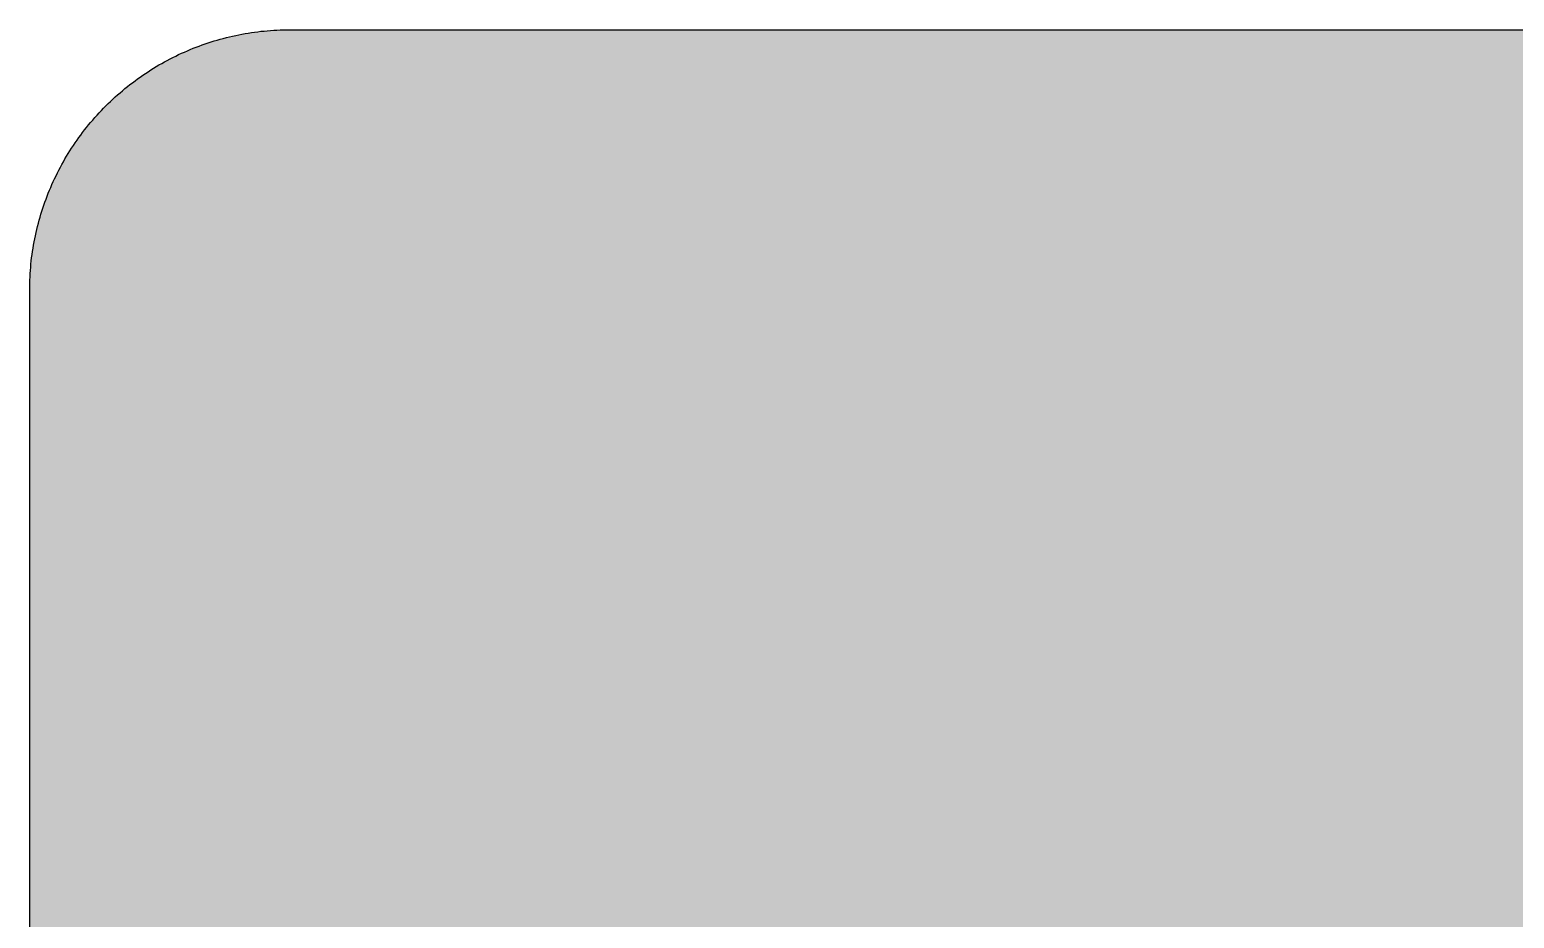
# Model space of a CAD drawing. Header units: millimetres. Extents: x 0 to 212, y 0 to 159.
# Drawn here: x 0.1 to 80.6, y 110.6 to 158.8 of the extents above; entities that cross this region are included whole.
import ezdxf

# ---------------------------------------------------------------- set-up
doc = ezdxf.new("R2010")
doc.units = ezdxf.units.MM

msp = doc.modelspace()

# ---------------------------------------------------------------- hatches: boundary and pattern name
msp.add_hatch(color=254).paths.add_polyline_path([(14.1633, 0.0536), (13.9878, 0.0533), (13.8125, 0.0559), (13.6373, 0.061), (13.462, 0.0686), (13.2893, 0.0787), (13.114, 0.0914), (12.9413, 0.1041), (12.7686, 0.1219), (12.5959, 0.1397), (12.4231, 0.16), (12.2504, 0.1829), (12.0777, 0.2057), (11.9075, 0.2337), (11.7373, 0.2616), (11.5672, 0.2921), (11.397, 0.3251), (11.2268, 0.3607), (11.0592, 0.3988), (10.8915, 0.4369), (10.7239, 0.4775), (10.5562, 0.5207), (10.3886, 0.5664), (10.2235, 0.6121), (10.0584, 0.6629), (9.8933, 0.7137), (9.7307, 0.7671), (9.5682, 0.8204), (9.4056, 0.8788), (9.2431, 0.9373), (9.083, 0.9982), (8.923, 1.0617), (8.763, 1.1252), (8.6055, 1.1938), (8.4455, 1.2624), (8.2906, 1.331), (8.1331, 1.4046), (7.9781, 1.4783), (7.8232, 1.5545), (7.6708, 1.6332), (7.5184, 1.7145), (7.366, 1.7958), (7.2161, 1.8796), (7.0663, 1.966), (6.919, 2.0523), (6.7716, 2.1438), (6.6243, 2.2352), (6.4795, 2.3266), (6.3348, 2.4232), (6.19, 2.5197), (6.0477, 2.6187), (5.908, 2.7178), (5.7683, 2.8194), (5.6286, 2.9235), (5.4915, 3.0302), (5.3543, 3.1369), (5.2197, 3.2461), (5.0851, 3.3579), (4.953, 3.4722), (4.8209, 3.5865), (4.6914, 3.7033), (4.5644, 3.8202), (4.4348, 3.9395), (4.3104, 4.0615), (4.1859, 4.1859), (4.0615, 4.3104), (3.9395, 4.4348), (3.8202, 4.5618), (3.7033, 4.6914), (3.5865, 4.8209), (3.4722, 4.953), (3.3579, 5.0851), (3.2487, 5.2197), (3.1369, 5.3543), (3.0302, 5.4915), (2.9235, 5.6286), (2.8194, 5.7683), (2.7178, 5.908), (2.6187, 6.0477), (2.5197, 6.19), (2.4232, 6.3348), (2.3266, 6.477), (2.2352, 6.6243), (2.1438, 6.7691), (2.0523, 6.919), (1.966, 7.0663), (1.8796, 7.2161), (1.7958, 7.366), (1.7145, 7.5184), (1.6332, 7.6708), (1.5545, 7.8232), (1.4783, 7.9781), (1.4046, 8.1331), (1.331, 8.2906), (1.2598, 8.4455), (1.1913, 8.603), (1.1252, 8.763), (1.0592, 8.923), (0.9982, 9.083), (0.9373, 9.2431), (0.8763, 9.4056), (0.8204, 9.5682), (0.7645, 9.7307), (0.7112, 9.8933), (0.6604, 10.0584), (0.6121, 10.2235), (0.5639, 10.3911), (0.5207, 10.5562), (0.4775, 10.7239), (0.4343, 10.8915), (0.3962, 11.0592), (0.3607, 11.2268), (0.3251, 11.397), (0.2921, 11.5672), (0.2616, 11.7373), (0.2311, 11.9075), (0.2057, 12.0802), (0.1803, 12.2504), (0.1575, 12.4231), (0.1372, 12.5959), (0.1194, 12.7686), (0.1041, 12.9413), (0.0889, 13.1166), (0.0787, 13.2893), (0.0686, 13.4645), (0.061, 13.6373), (0.0559, 13.8125), (0.0508, 13.9878), (0.0508, 14.163), (0.0522, 144.6925), (0.0508, 144.8664), (0.0559, 145.0416), (0.061, 145.2169), (0.0686, 145.3896), (0.0787, 145.5649), (0.0889, 145.7376), (0.1041, 145.9128), (0.1194, 146.0856), (0.1372, 146.2583), (0.1575, 146.431), (0.1803, 146.6037), (0.2057, 146.7739), (0.2311, 146.9466), (0.2616, 147.1168), (0.2921, 147.287), (0.3251, 147.4572), (0.3607, 147.6248), (0.3962, 147.795), (0.4343, 147.9626), (0.4775, 148.1303), (0.5207, 148.2979), (0.5639, 148.463), (0.6121, 148.6281), (0.6604, 148.7932), (0.7112, 148.9583), (0.7645, 149.1234), (0.8204, 149.286), (0.8763, 149.4485), (0.9373, 149.6111), (0.9982, 149.7711), (1.0592, 149.9311), (1.1252, 150.0911), (1.1913, 150.2486), (1.2598, 150.4061), (1.331, 150.5636), (1.4046, 150.7185), (1.4783, 150.876), (1.5545, 151.0284), (1.6332, 151.1833), (1.7145, 151.3357), (1.7958, 151.4856), (1.8796, 151.638), (1.966, 151.7879), (2.0523, 151.9352), (2.1438, 152.0825), (2.2352, 152.2298), (2.3266, 152.3746), (2.4232, 152.5194), (2.5197, 152.6616), (2.6187, 152.8039), (2.7178, 152.9461), (2.8194, 153.0858), (2.9235, 153.2255), (3.0302, 153.3627), (3.1369, 153.4973), (3.2487, 153.6344), (3.3579, 153.7665), (3.4722, 153.8986), (3.5865, 154.0307), (3.7033, 154.1602), (3.8202, 154.2898), (3.9395, 154.4168), (4.0615, 154.5438), (4.1859, 154.6682), (4.3104, 154.7901), (4.4348, 154.9121), (4.5644, 155.034), (4.6914, 155.1508), (4.8209, 155.2677), (4.953, 155.382), (5.0851, 155.4937), (5.2197, 155.6055), (5.3543, 155.7147), (5.4915, 155.8239), (5.6286, 155.9281), (5.7683, 156.0322), (5.908, 156.1338), (6.0477, 156.2354), (6.19, 156.3345), (6.3348, 156.431), (6.4795, 156.525), (6.6243, 156.6189), (6.7716, 156.7104), (6.919, 156.7993), (7.0663, 156.8882), (7.2161, 156.9745), (7.366, 157.0584), (7.5184, 157.1396), (7.6708, 157.2209), (7.8232, 157.2971), (7.9781, 157.3733), (8.1331, 157.4495), (8.2906, 157.5206), (8.4455, 157.5918), (8.6055, 157.6603), (8.763, 157.7289), (8.923, 157.7924), (9.083, 157.8559), (9.2431, 157.9169), (9.4056, 157.9753), (9.5682, 158.0337), (9.7307, 158.0871), (9.8933, 158.1404), (10.0584, 158.1912), (10.2235, 158.242), (10.3886, 158.2877), (10.5562, 158.3334), (10.7239, 158.3766), (10.8915, 158.4173), (11.0592, 158.4579), (11.2268, 158.4935), (11.397, 158.529), (11.5672, 158.562), (11.7373, 158.5925), (11.9075, 158.6205), (12.0777, 158.6484), (12.2504, 158.6713), (12.4231, 158.6941), (12.5959, 158.7144), (12.7686, 158.7322), (12.9413, 158.75), (13.114, 158.7627), (13.2893, 158.7754), (13.462, 158.7856), (13.6373, 158.7932), (13.8125, 158.7983), (13.9878, 158.8008), (14.163, 158.8033), (197.6078, 158.8036), (197.7822, 158.8008), (197.9574, 158.7983), (198.1327, 158.7932), (198.3054, 158.7856), (198.4807, 158.7754), (198.6534, 158.7627), (198.8287, 158.75), (199.0014, 158.7322), (199.1741, 158.7144), (199.3468, 158.6941), (199.5195, 158.6713), (199.6897, 158.6484), (199.8624, 158.6205), (200.0326, 158.5925), (200.2028, 158.562), (200.373, 158.529), (200.5432, 158.4935), (200.7108, 158.4579), (200.8784, 158.4173), (201.0461, 158.3766), (201.2137, 158.3334), (201.3788, 158.2877), (201.5465, 158.242), (201.7116, 158.1912), (201.8767, 158.1404), (202.0392, 158.0871), (202.2018, 158.0337), (202.3643, 157.9753), (202.5269, 157.9169), (202.6869, 157.8559), (202.8469, 157.7924), (203.007, 157.7289), (203.167, 157.6603), (203.3245, 157.5918), (203.4794, 157.5206), (203.6369, 157.4495), (203.7918, 157.3733), (203.9468, 157.2971), (204.0992, 157.2209), (204.2516, 157.1396), (204.404, 157.0584), (204.5538, 156.9745), (204.7037, 156.8882), (204.8535, 156.7993), (205.0009, 156.7104), (205.1456, 156.6189), (205.293, 156.525), (205.4352, 156.431), (205.58, 156.3345), (205.7222, 156.2354), (205.8619, 156.1338), (206.0016, 156.0322), (206.1413, 155.9281), (206.2785, 155.8239), (206.4156, 155.7147), (206.5503, 155.6055), (206.6849, 155.4937), (206.817, 155.382), (206.949, 155.2677), (207.0786, 155.1508), (207.2081, 155.034), (207.3351, 154.9121), (207.4596, 154.7901), (207.584, 154.6682), (207.7085, 154.5438), (207.8304, 154.4168), (207.9498, 154.2898), (208.0666, 154.1602), (208.1835, 154.0307), (208.2978, 153.8986), (208.4121, 153.7665), (208.5238, 153.6344), (208.6331, 153.4973), (208.7397, 153.3627), (208.8464, 153.2255), (208.9506, 153.0858), (209.0522, 152.9461), (209.1512, 152.8039), (209.2503, 152.6616), (209.3468, 152.5194), (209.4433, 152.3746), (209.5348, 152.2298), (209.6262, 152.0825), (209.7176, 151.9352), (209.804, 151.7879), (209.8904, 151.638), (209.9742, 151.4856), (210.0555, 151.3357), (210.1367, 151.1833), (210.2155, 151.0284), (210.2917, 150.876), (210.3653, 150.7185), (210.439, 150.5636), (210.5076, 150.4061), (210.5762, 150.2486), (210.6447, 150.0911), (210.7082, 149.9311), (210.7717, 149.7711), (210.8327, 149.6111), (210.8911, 149.4485), (210.9495, 149.286), (211.0029, 149.1234), (211.0562, 148.9583), (211.107, 148.7932), (211.1578, 148.6281), (211.2035, 148.463), (211.2493, 148.2979), (211.2924, 148.1303), (211.3331, 147.9626), (211.3712, 147.795), (211.4093, 147.6248), (211.4448, 147.4572), (211.4779, 147.287), (211.5083, 147.1168), (211.5363, 146.9466), (211.5642, 146.7739), (211.5871, 146.6037), (211.6099, 146.431), (211.6303, 146.2583), (211.648, 146.0856), (211.6658, 145.9128), (211.6785, 145.7376), (211.6912, 145.5649), (211.7014, 145.3896), (211.709, 145.2169), (211.7141, 145.0416), (211.7166, 144.8664), (211.7166, 144.6911), (211.7189, 14.1647), (211.7166, 13.9878), (211.7141, 13.8125), (211.709, 13.6373), (211.7014, 13.4645), (211.6912, 13.2893), (211.6785, 13.1166), (211.6658, 12.9413), (211.648, 12.7686), (211.6303, 12.5959), (211.6099, 12.4231), (211.5871, 12.2504), (211.5642, 12.0802), (211.5363, 11.9075), (211.5083, 11.7373), (211.4779, 11.5672), (211.4448, 11.397), (211.4093, 11.2268), (211.3712, 11.0592), (211.3331, 10.8915), (211.2924, 10.7239), (211.2493, 10.5562), (211.2035, 10.3911), (211.1578, 10.2235), (211.107, 10.0584), (211.0562, 9.8933), (211.0029, 9.7307), (210.9495, 9.5682), (210.8911, 9.4056), (210.8327, 9.2431), (210.7717, 9.083), (210.7082, 8.923), (210.6447, 8.763), (210.5762, 8.603), (210.5076, 8.4455), (210.439, 8.2906), (210.3653, 8.1331), (210.2917, 7.9781), (210.2155, 7.8232), (210.1367, 7.6708), (210.0555, 7.5184), (209.9742, 7.366), (209.8904, 7.2161), (209.804, 7.0663), (209.7176, 6.919), (209.6262, 6.7691), (209.5348, 6.6243), (209.4433, 6.477), (209.3468, 6.3348), (209.2503, 6.19), (209.1512, 6.0477), (209.0522, 5.908), (208.9506, 5.7683), (208.8464, 5.6286), (208.7397, 5.4915), (208.6331, 5.3543), (208.5238, 5.2197), (208.4121, 5.0851), (208.2978, 4.953), (208.1835, 4.8209), (208.0666, 4.6914), (207.9498, 4.5618), (207.8304, 4.4348), (207.7085, 4.3104), (207.584, 4.1859), (207.4596, 4.0615), (207.3351, 3.9395), (207.2081, 3.8202), (207.0786, 3.7033), (206.949, 3.5865), (206.817, 3.4722), (206.6849, 3.3579), (206.5503, 3.2461), (206.4156, 3.1369), (206.2785, 3.0302), (206.1413, 2.9235), (206.0016, 2.8194), (205.8619, 2.7178), (205.7222, 2.6187), (205.58, 2.5197), (205.4352, 2.4232), (205.293, 2.3266), (205.1456, 2.2352), (205.0009, 2.1438), (204.8535, 2.0523), (204.7037, 1.966), (204.5538, 1.8796), (204.404, 1.7958), (204.2516, 1.7145), (204.0992, 1.6332), (203.9468, 1.5545), (203.7918, 1.4783), (203.6369, 1.4046), (203.4794, 1.331), (203.3245, 1.2624), (203.167, 1.1938), (203.007, 1.1252), (202.8469, 1.0617), (202.6869, 0.9982), (202.5269, 0.9373), (202.3643, 0.8788), (202.2018, 0.8204), (202.0392, 0.7671), (201.8767, 0.7137), (201.7116, 0.6629), (201.5465, 0.6121), (201.3788, 0.5664), (201.2137, 0.5207), (201.0461, 0.4775), (200.8784, 0.4369), (200.7108, 0.3988), (200.5432, 0.3607), (200.373, 0.3251), (200.2028, 0.2921), (200.0326, 0.2616), (199.8624, 0.2337), (199.6897, 0.2057), (199.5195, 0.1829), (199.3468, 0.16), (199.1741, 0.1397), (199.0014, 0.1219), (198.8287, 0.1041), (198.6534, 0.0914), (198.4807, 0.0787), (198.3054, 0.0686), (198.1327, 0.061), (197.9574, 0.0559), (197.7822, 0.0533), (197.6069, 0.0533)])
h = msp.add_hatch(color=59)
h.paths.add_polyline_path([(14.1633, 3.5814), (13.8887, 3.5839), (13.6169, 3.5941), (13.3477, 3.6119), (13.081, 3.6347), (12.8143, 3.6652), (12.5501, 3.7008), (12.2885, 3.7465), (12.0294, 3.7948), (11.7729, 3.8506), (11.5164, 3.9141), (11.2649, 3.9827), (11.016, 4.0564), (10.7671, 4.1351), (10.5232, 4.2215), (10.2819, 4.3129), (10.0432, 4.412), (9.8069, 4.5161), (9.5733, 4.6228), (9.3447, 4.7371), (9.1186, 4.8565), (8.8951, 4.9809), (8.6741, 5.113), (8.4582, 5.2476), (8.2448, 5.3873), (8.0366, 5.5321), (7.8308, 5.682), (7.6276, 5.8369), (7.4295, 5.9969), (7.2365, 6.1595), (7.046, 6.3297), (6.8605, 6.5024), (6.6777, 6.6802), (6.5024, 6.8605), (6.3271, 7.046), (6.1595, 7.2365), (5.9969, 7.432), (5.8369, 7.6302), (5.682, 7.8308), (5.5321, 8.0366), (5.3873, 8.2448), (5.2451, 8.4582), (5.1105, 8.6741), (4.9809, 8.8951), (4.8565, 9.1186), (4.7371, 9.3447), (4.6228, 9.5758), (4.5136, 9.8069), (4.4094, 10.0432), (4.3129, 10.2819), (4.2215, 10.5232), (4.1351, 10.7696), (4.0538, 11.016), (3.9802, 11.2649), (3.9116, 11.5189), (3.8506, 11.7729), (3.7948, 12.0294), (3.744, 12.2911), (3.7008, 12.5527), (3.6627, 12.8143), (3.6322, 13.081), (3.6093, 13.3502), (3.5916, 13.6195), (3.5814, 13.8913), (3.5789, 14.163), (3.58, 144.6925), (3.5814, 144.9654), (3.5916, 145.2347), (3.6093, 145.5064), (3.6322, 145.7731), (3.6627, 146.0398), (3.7008, 146.304), (3.744, 146.5656), (3.7948, 146.8247), (3.8506, 147.0812), (3.9116, 147.3352), (3.9802, 147.5892), (4.0538, 147.8382), (4.1351, 148.0845), (4.2215, 148.3309), (4.3129, 148.5722), (4.4094, 148.811), (4.5136, 149.0472), (4.6228, 149.2783), (4.7371, 149.5095), (4.8565, 149.7355), (4.9809, 149.9591), (5.1105, 150.1775), (5.2451, 150.3959), (5.3873, 150.6093), (5.5321, 150.8176), (5.682, 151.0233), (5.8369, 151.224), (5.9969, 151.4221), (6.1595, 151.6177), (6.3271, 151.8056), (6.5024, 151.9936), (6.6777, 152.1739), (6.8605, 152.3517), (7.046, 152.5245), (7.2365, 152.6946), (7.4295, 152.8572), (7.6276, 153.0172), (7.8308, 153.1722), (8.0366, 153.322), (8.2448, 153.4668), (8.4582, 153.6065), (8.6741, 153.7411), (8.8951, 153.8732), (9.1186, 153.9977), (9.3447, 154.117), (9.5733, 154.2313), (9.8069, 154.3406), (10.0432, 154.4422), (10.2819, 154.5412), (10.5232, 154.6327), (10.7671, 154.719), (11.016, 154.7978), (11.2649, 154.874), (11.5164, 154.9425), (11.7729, 155.0035), (12.0294, 155.0594), (12.2885, 155.1102), (12.5501, 155.1534), (12.8143, 155.1889), (13.081, 155.2194), (13.3477, 155.2448), (13.6169, 155.26), (13.8887, 155.2702), (14.163, 155.2753), (197.6078, 155.2758), (197.8787, 155.2702), (198.1505, 155.26), (198.4197, 155.2448), (198.689, 155.2194), (198.9557, 155.1889), (199.2173, 155.1534), (199.4789, 155.1102), (199.7405, 155.0594), (199.9971, 155.0035), (200.2511, 154.9425), (200.5051, 154.874), (200.754, 154.7978), (201.0004, 154.719), (201.2467, 154.6327), (201.488, 154.5412), (201.7268, 154.4422), (201.963, 154.3406), (202.1942, 154.2313), (202.4253, 154.117), (202.6514, 153.9977), (202.8749, 153.8732), (203.0959, 153.7411), (203.3118, 153.6065), (203.5251, 153.4668), (203.7334, 153.322), (203.9391, 153.1722), (204.1398, 153.0172), (204.3379, 152.8572), (204.5335, 152.6946), (204.724, 152.5245), (204.9094, 152.3517), (205.0898, 152.1739), (205.2676, 151.9936), (205.4403, 151.8056), (205.6105, 151.6177), (205.773, 151.4221), (205.933, 151.224), (206.088, 151.0233), (206.2378, 150.8176), (206.3826, 150.6093), (206.5223, 150.3959), (206.6569, 150.1775), (206.789, 149.9591), (206.9135, 149.7355), (207.0329, 149.5095), (207.1472, 149.2783), (207.2538, 149.0472), (207.358, 148.811), (207.457, 148.5722), (207.5485, 148.3309), (207.6348, 148.0845), (207.7136, 147.8382), (207.7872, 147.5892), (207.8558, 147.3352), (207.9193, 147.0812), (207.9752, 146.8247), (208.0235, 146.5656), (208.0692, 146.304), (208.1047, 146.0398), (208.1352, 145.7731), (208.1581, 145.5064), (208.1759, 145.2347), (208.186, 144.9654), (208.1911, 144.6911), (208.1911, 14.1647), (208.186, 13.8913), (208.1759, 13.6195), (208.1581, 13.3502), (208.1352, 13.081), (208.1047, 12.8143), (208.0692, 12.5527), (208.0235, 12.2911), (207.9752, 12.0294), (207.9193, 11.7729), (207.8558, 11.5189), (207.7872, 11.2649), (207.7136, 11.016), (207.6348, 10.7696), (207.5485, 10.5232), (207.457, 10.2819), (207.358, 10.0432), (207.2538, 9.8069), (207.1472, 9.5758), (207.0329, 9.3447), (206.9135, 9.1186), (206.789, 8.8951), (206.6569, 8.6741), (206.5223, 8.4582), (206.3826, 8.2448), (206.2378, 8.0366), (206.088, 7.8308), (205.933, 7.6302), (205.773, 7.432), (205.6105, 7.2365), (205.4403, 7.046), (205.2676, 6.8605), (205.0898, 6.6802), (204.9094, 6.5024), (204.724, 6.3297), (204.5335, 6.1595), (204.3379, 5.9969), (204.1398, 5.8369), (203.9391, 5.682), (203.7334, 5.5321), (203.5251, 5.3873), (203.3118, 5.2476), (203.0959, 5.113), (202.8749, 4.9809), (202.6514, 4.8565), (202.4253, 4.7371), (202.1942, 4.6228), (201.963, 4.5161), (201.7268, 4.412), (201.488, 4.3129), (201.2467, 4.2215), (201.0004, 4.1351), (200.754, 4.0564), (200.5051, 3.9827), (200.2511, 3.9141), (199.9971, 3.8506), (199.7405, 3.7948), (199.4789, 3.7465), (199.2173, 3.7008), (198.9557, 3.6652), (198.689, 3.6347), (198.4197, 3.6119), (198.1505, 3.5941), (197.8787, 3.5839), (197.6069, 3.5789)])
h.paths.add_polyline_path([(14.1633, 8.8731), (14.0259, 8.8748), (13.8887, 8.8798), (13.7541, 8.8875), (13.622, 8.9002), (13.4874, 8.9154), (13.3553, 8.9332), (13.2258, 8.9535), (13.0962, 8.9789), (12.9667, 9.0068), (12.8397, 9.0373), (12.7127, 9.0729), (12.5882, 9.1084), (12.4663, 9.1491), (12.3419, 9.1923), (12.2225, 9.238), (12.1031, 9.2888), (11.9837, 9.3396), (11.8694, 9.3929), (11.7526, 9.4513), (11.6408, 9.5098), (11.5291, 9.5733), (11.4198, 9.6368), (11.3106, 9.7053), (11.2039, 9.7765), (11.0998, 9.8476), (10.9957, 9.9238), (10.8966, 10), (10.7975, 10.0787), (10.6985, 10.1625), (10.6045, 10.2464), (10.5105, 10.3327), (10.4216, 10.4216), (10.3327, 10.5131), (10.2464, 10.6045), (10.16, 10.701), (10.0787, 10.7975), (10, 10.8966), (9.9212, 10.9982), (9.8476, 11.0998), (9.7739, 11.2039), (9.7053, 11.3106), (9.6368, 11.4198), (9.5707, 11.5291), (9.5098, 11.6408), (9.4488, 11.7551), (9.3929, 11.8694), (9.337, 11.9863), (9.2862, 12.1031), (9.238, 12.2225), (9.1923, 12.3444), (9.1491, 12.4663), (9.1084, 12.5908), (9.0703, 12.7152), (9.0373, 12.8397), (9.0068, 12.9692), (8.9789, 13.0962), (8.9535, 13.2258), (8.9306, 13.3579), (8.9129, 13.4899), (8.8976, 13.622), (8.8849, 13.7566), (8.8773, 13.8913), (8.8722, 14.0259), (8.8697, 14.163), (8.8717, 144.6925), (8.8722, 144.8283), (8.8773, 144.9629), (8.8849, 145.0975), (8.8976, 145.2321), (8.9129, 145.3642), (8.9306, 145.4963), (8.9535, 145.6284), (8.9789, 145.7579), (9.0068, 145.8849), (9.0373, 146.0144), (9.0703, 146.1389), (9.1084, 146.2634), (9.1491, 146.3878), (9.1923, 146.5097), (9.238, 146.6317), (9.2862, 146.751), (9.337, 146.8679), (9.3929, 146.9847), (9.4488, 147.099), (9.5098, 147.2133), (9.5707, 147.3251), (9.6368, 147.4343), (9.7053, 147.5435), (9.7739, 147.6502), (9.8476, 147.7543), (9.9212, 147.8559), (10, 147.9575), (10.0787, 148.0566), (10.16, 148.1531), (10.2464, 148.2496), (10.3327, 148.3411), (10.4216, 148.4325), (10.5105, 148.5214), (10.6045, 148.6078), (10.6985, 148.6916), (10.7975, 148.7754), (10.8966, 148.8542), (10.9957, 148.9304), (11.0998, 149.0066), (11.2039, 149.0777), (11.3106, 149.1488), (11.4198, 149.2174), (11.5291, 149.2809), (11.6408, 149.3444), (11.7526, 149.4028), (11.8694, 149.4612), (11.9837, 149.5146), (12.1031, 149.5679), (12.2225, 149.6162), (12.3419, 149.6619), (12.4663, 149.7051), (12.5882, 149.7457), (12.7127, 149.7813), (12.8397, 149.8168), (12.9667, 149.8473), (13.0962, 149.8752), (13.2258, 149.9006), (13.3553, 149.921), (13.4874, 149.9413), (13.622, 149.9565), (13.7541, 149.9667), (13.8887, 149.9768), (14.0259, 149.9819), (14.163, 149.9819), (197.6078, 149.9842), (197.7441, 149.9819), (197.8787, 149.9768), (198.0133, 149.9667), (198.1479, 149.9565), (198.28, 149.9413), (198.4121, 149.921), (198.5442, 149.9006), (198.6737, 149.8752), (198.8007, 149.8473), (198.9303, 149.8168), (199.0547, 149.7813), (199.1792, 149.7457), (199.3036, 149.7051), (199.4256, 149.6619), (199.5475, 149.6162), (199.6669, 149.5679), (199.7837, 149.5146), (199.9005, 149.4612), (200.0148, 149.4028), (200.1291, 149.3444), (200.2409, 149.2809), (200.3501, 149.2174), (200.4593, 149.1488), (200.566, 149.0777), (200.6702, 149.0066), (200.7718, 148.9304), (200.8734, 148.8542), (200.9724, 148.7754), (201.0689, 148.6916), (201.1655, 148.6078), (201.2569, 148.5214), (201.3483, 148.4325), (201.4372, 148.3411), (201.5236, 148.2496), (201.6074, 148.1531), (201.6912, 148.0566), (201.77, 147.9575), (201.8462, 147.8559), (201.9224, 147.7543), (201.9935, 147.6502), (202.0646, 147.5435), (202.1332, 147.4343), (202.1967, 147.3251), (202.2602, 147.2133), (202.3186, 147.099), (202.377, 146.9847), (202.4304, 146.8679), (202.4812, 146.751), (202.532, 146.6317), (202.5777, 146.5097), (202.6209, 146.3878), (202.6615, 146.2634), (202.6971, 146.1389), (202.7326, 146.0144), (202.7631, 145.8849), (202.7911, 145.7579), (202.8165, 145.6284), (202.8368, 145.4963), (202.8546, 145.3642), (202.8698, 145.2321), (202.8825, 145.0975), (202.8901, 144.9629), (202.8952, 144.8283), (202.8977, 144.6911), (202.8994, 14.1647), (202.8952, 14.0259), (202.8901, 13.8913), (202.8825, 13.7566), (202.8698, 13.622), (202.8546, 13.4899), (202.8368, 13.3579), (202.8165, 13.2258), (202.7911, 13.0962), (202.7631, 12.9692), (202.7326, 12.8397), (202.6971, 12.7152), (202.6615, 12.5908), (202.6209, 12.4663), (202.5777, 12.3444), (202.532, 12.2225), (202.4812, 12.1031), (202.4304, 11.9863), (202.377, 11.8694), (202.3186, 11.7551), (202.2602, 11.6408), (202.1967, 11.5291), (202.1332, 11.4198), (202.0646, 11.3106), (201.9935, 11.2039), (201.9224, 11.0998), (201.8462, 10.9982), (201.77, 10.8966), (201.6912, 10.7975), (201.6074, 10.701), (201.5236, 10.6045), (201.4372, 10.5131), (201.3483, 10.4216), (201.2569, 10.3327), (201.1655, 10.2464), (201.0689, 10.1625), (200.9724, 10.0787), (200.8734, 10), (200.7718, 9.9238), (200.6702, 9.8476), (200.566, 9.7765), (200.4593, 9.7053), (200.3501, 9.6368), (200.2409, 9.5733), (200.1291, 9.5098), (200.0148, 9.4513), (199.9005, 9.3929), (199.7837, 9.3396), (199.6669, 9.2888), (199.5475, 9.238), (199.4256, 9.1923), (199.3036, 9.1491), (199.1792, 9.1084), (199.0547, 9.0729), (198.9303, 9.0373), (198.8007, 9.0068), (198.6737, 8.9789), (198.5442, 8.9535), (198.4121, 8.9332), (198.28, 8.9154), (198.1479, 8.9002), (198.0133, 8.8875), (197.8787, 8.8798), (197.7441, 8.8748), (197.6069, 8.8722)], flags=16)
h = msp.add_hatch(color=59)
edge = h.paths.add_edge_path()
edge.add_line((70.0691, 111.4954), (70.264, 111.4958))
edge.add_line((70.264, 111.4958), (70.4596, 111.5009))
edge.add_line((70.4596, 111.5009), (70.6526, 111.5111))
edge.add_line((70.6526, 111.5111), (70.8431, 111.5238))
edge.add_line((70.8431, 111.5238), (71.0311, 111.5416))
edge.add_line((71.0311, 111.5416), (71.2165, 111.5619))
edge.add_line((71.2165, 111.5619), (71.3994, 111.5847))
edge.add_line((71.3994, 111.5847), (71.5797, 111.6152))
edge.add_line((71.5797, 111.6152), (71.7601, 111.6482))
edge.add_line((71.7601, 111.6482), (71.9353, 111.6863))
edge.add_line((71.9353, 111.6863), (72.1081, 111.727))
edge.add_line((72.1081, 111.727), (72.2782, 111.7727))
edge.add_line((72.2782, 111.7727), (72.4484, 111.8235))
edge.add_line((72.4484, 111.8235), (72.6135, 111.8768))
edge.add_line((72.6135, 111.8768), (72.7761, 111.9378))
edge.add_line((72.7761, 111.9378), (72.9361, 112.0013))
edge.add_line((72.9361, 112.0013), (73.0961, 112.0699))
edge.add_line((73.0961, 112.0699), (73.2511, 112.1435))
edge.add_line((73.2511, 112.1435), (73.4035, 112.2223))
edge.add_line((73.4035, 112.2223), (73.5533, 112.3061))
edge.add_line((73.5533, 112.3061), (73.7006, 112.395))
edge.add_line((73.7006, 112.395), (73.8429, 112.489))
edge.add_line((73.8429, 112.489), (73.9851, 112.588))
edge.add_line((73.9851, 112.588), (74.1248, 112.6922))
edge.add_line((74.1248, 112.6922), (74.2594, 112.8014))
edge.add_line((74.2594, 112.8014), (74.3915, 112.9157))
edge.add_line((74.3915, 112.9157), (74.5211, 113.0351))
edge.add_line((74.5211, 113.0351), (74.6481, 113.1621))
edge.add_line((74.6481, 113.1621), (74.7725, 113.2916))
edge.add_line((74.7725, 113.2916), (74.8944, 113.4288))
edge.add_line((74.8944, 113.4288), (75.0113, 113.571))
edge.add_line((75.0113, 113.571), (75.1256, 113.7209))
edge.add_line((75.1256, 113.7209), (75.2373, 113.8758))
edge.add_line((75.2373, 113.8758), (75.3466, 114.0358))
edge.add_line((75.3466, 114.0358), (75.4532, 114.2009))
edge.add_line((75.4532, 114.2009), (75.5548, 114.3737))
edge.add_line((75.5548, 114.3737), (75.6539, 114.554))
edge.add_line((75.6539, 114.554), (75.7479, 114.7369))
edge.add_line((75.7479, 114.7369), (75.8419, 114.9299))
edge.add_line((75.8419, 114.9299), (75.9308, 115.1255))
edge.add_line((75.9308, 115.1255), (76.0171, 115.3312))
edge.add_line((76.0171, 115.3312), (76.0984, 115.5421))
edge.add_line((76.0984, 115.5421), (76.1797, 115.758))
edge.add_line((76.1797, 115.758), (76.2533, 115.9815))
edge.add_line((76.2533, 115.9815), (76.327, 116.2126))
edge.add_line((76.327, 116.2126), (76.3956, 116.4488))
edge.add_line((76.3956, 116.4488), (76.4616, 116.6952))
edge.add_line((76.4616, 116.6952), (76.5226, 116.9467))
edge.add_line((76.5226, 116.9467), (76.581, 117.2032))
edge.add_line((76.581, 117.2032), (76.6369, 117.4699))
edge.add_line((76.6369, 117.4699), (76.6877, 117.7417))
edge.add_line((76.6877, 117.7417), (76.7359, 118.0211))
edge.add_line((76.7359, 118.0211), (76.7791, 118.3081))
edge.add_line((76.7791, 118.3081), (76.8198, 118.6028))
edge.add_line((76.8198, 118.6028), (76.8553, 118.905))
edge.add_line((76.8553, 118.905), (76.8883, 119.2149))
edge.add_line((76.8883, 119.2149), (76.9163, 119.5324))
edge.add_line((76.9163, 119.5324), (76.9417, 119.8575))
edge.add_line((76.9417, 119.8575), (76.9645, 120.1903))
edge.add_line((76.9645, 120.1903), (76.9823, 120.5306))
edge.add_line((76.9823, 120.5306), (76.995, 120.8786))
edge.add_line((76.995, 120.8786), (77.0052, 121.2342))
edge.add_line((77.0052, 121.2342), (77.0103, 121.6))
edge.add_line((77.0103, 121.6), (77.0128, 121.9708))
edge.add_line((77.0128, 121.9708), (77.0103, 122.3442))
edge.add_line((77.0103, 122.3442), (77.0052, 122.7074))
edge.add_line((77.0052, 122.7074), (76.995, 123.0655))
edge.add_line((76.995, 123.0655), (76.9823, 123.4135))
edge.add_line((76.9823, 123.4135), (76.9645, 123.7539))
edge.add_line((76.9645, 123.7539), (76.9417, 124.0866))
edge.add_line((76.9417, 124.0866), (76.9163, 124.4117))
edge.add_line((76.9163, 124.4117), (76.8883, 124.7267))
edge.add_line((76.8883, 124.7267), (76.8553, 125.0366))
edge.add_line((76.8553, 125.0366), (76.8198, 125.3388))
edge.add_line((76.8198, 125.3388), (76.7791, 125.6335))
edge.add_line((76.7791, 125.6335), (76.7359, 125.9205))
edge.add_line((76.7359, 125.9205), (76.6877, 126.1999))
edge.add_line((76.6877, 126.1999), (76.6369, 126.4742))
edge.add_line((76.6369, 126.4742), (76.581, 126.7384))
edge.add_line((76.581, 126.7384), (76.5226, 126.9975))
edge.add_line((76.5226, 126.9975), (76.4616, 127.2489))
edge.add_line((76.4616, 127.2489), (76.3956, 127.4928))
edge.add_line((76.3956, 127.4928), (76.327, 127.729))
edge.add_line((76.327, 127.729), (76.2533, 127.9601))
edge.add_line((76.2533, 127.9601), (76.1797, 128.1836))
edge.add_line((76.1797, 128.1836), (76.0984, 128.4021))
edge.add_line((76.0984, 128.4021), (76.0171, 128.6129))
edge.add_line((76.0171, 128.6129), (75.9308, 128.8161))
edge.add_line((75.9308, 128.8161), (75.8419, 129.0142))
edge.add_line((75.8419, 129.0142), (75.7479, 129.2047))
edge.add_line((75.7479, 129.2047), (75.6539, 129.3901))
edge.add_line((75.6539, 129.3901), (75.5548, 129.5679))
edge.add_line((75.5548, 129.5679), (75.4532, 129.7407))
edge.add_line((75.4532, 129.7407), (75.3466, 129.9083))
edge.add_line((75.3466, 129.9083), (75.2373, 130.0683))
edge.add_line((75.2373, 130.0683), (75.1256, 130.2233))
edge.add_line((75.1256, 130.2233), (75.0113, 130.3706))
edge.add_line((75.0113, 130.3706), (74.8944, 130.5128))
edge.add_line((74.8944, 130.5128), (74.7725, 130.65))
edge.add_line((74.7725, 130.65), (74.6481, 130.7821))
edge.add_line((74.6481, 130.7821), (74.5211, 130.9065))
edge.add_line((74.5211, 130.9065), (74.3915, 131.0284))
edge.add_line((74.3915, 131.0284), (74.2594, 131.1427))
edge.add_line((74.2594, 131.1427), (74.1248, 131.252))
edge.add_line((74.1248, 131.252), (73.9851, 131.3561))
edge.add_line((73.9851, 131.3561), (73.8429, 131.4552))
edge.add_line((73.8429, 131.4552), (73.7006, 131.5466))
edge.add_line((73.7006, 131.5466), (73.5533, 131.6355))
edge.add_line((73.5533, 131.6355), (73.4035, 131.7193))
edge.add_line((73.4035, 131.7193), (73.2511, 131.7981))
edge.add_line((73.2511, 131.7981), (73.0961, 131.8717))
edge.add_line((73.0961, 131.8717), (72.9361, 131.9403))
edge.add_line((72.9361, 131.9403), (72.7761, 132.0063))
edge.add_line((72.7761, 132.0063), (72.6135, 132.0648))
edge.add_line((72.6135, 132.0648), (72.4484, 132.1206))
edge.add_line((72.4484, 132.1206), (72.2782, 132.1689))
edge.add_line((72.2782, 132.1689), (72.1081, 132.2146))
edge.add_line((72.1081, 132.2146), (71.9353, 132.2578))
edge.add_line((71.9353, 132.2578), (71.7601, 132.2959))
edge.add_line((71.7601, 132.2959), (71.5797, 132.3289))
edge.add_line((71.5797, 132.3289), (71.3994, 132.3569))
edge.add_line((71.3994, 132.3569), (71.2165, 132.3823))
edge.add_line((71.2165, 132.3823), (71.0311, 132.4026))
edge.add_line((71.0311, 132.4026), (70.8431, 132.4178))
edge.add_line((70.8431, 132.4178), (70.6526, 132.4331))
edge.add_line((70.6526, 132.4331), (70.4596, 132.4407))
edge.add_line((70.4596, 132.4407), (70.264, 132.4458))
edge.add_line((70.264, 132.4458), (70.0684, 132.4483))
edge.add_line((70.0684, 132.4483), (69.8703, 132.4458))
edge.add_line((69.8703, 132.4458), (69.6747, 132.4407))
edge.add_line((69.6747, 132.4407), (69.4842, 132.4331))
edge.add_line((69.4842, 132.4331), (69.2937, 132.4178))
edge.add_line((69.2937, 132.4178), (69.1058, 132.4026))
edge.add_line((69.1058, 132.4026), (68.9178, 132.3823))
edge.add_line((68.9178, 132.3823), (68.7349, 132.3569))
edge.add_line((68.7349, 132.3569), (68.5546, 132.3289))
edge.add_line((68.5546, 132.3289), (68.3768, 132.2959))
edge.add_line((68.3768, 132.2959), (68.199, 132.2578))
edge.add_line((68.199, 132.2578), (68.0263, 132.2146))
edge.add_line((68.0263, 132.2146), (67.8561, 132.1689))
edge.add_line((67.8561, 132.1689), (67.6885, 132.1206))
edge.add_line((67.6885, 132.1206), (67.5208, 132.0648))
edge.add_line((67.5208, 132.0648), (67.3583, 132.0063))
edge.add_line((67.3583, 132.0063), (67.1982, 131.9403))
edge.add_line((67.1982, 131.9403), (67.0408, 131.8717))
edge.add_line((67.0408, 131.8717), (66.8833, 131.7981))
edge.add_line((66.8833, 131.7981), (66.7309, 131.7193))
edge.add_line((66.7309, 131.7193), (66.581, 131.6355))
edge.add_line((66.581, 131.6355), (66.4362, 131.5466))
edge.add_line((66.4362, 131.5466), (66.2915, 131.4552))
edge.add_line((66.2915, 131.4552), (66.1492, 131.3561))
edge.add_line((66.1492, 131.3561), (66.0095, 131.252))
edge.add_line((66.0095, 131.252), (65.8749, 131.1427))
edge.add_line((65.8749, 131.1427), (65.7428, 131.0284))
edge.add_line((65.7428, 131.0284), (65.6133, 130.9065))
edge.add_line((65.6133, 130.9065), (65.4863, 130.7821))
edge.add_line((65.4863, 130.7821), (65.3618, 130.65))
edge.add_line((65.3618, 130.65), (65.2399, 130.5128))
edge.add_line((65.2399, 130.5128), (65.1231, 130.3706))
edge.add_line((65.1231, 130.3706), (65.0088, 130.2233))
edge.add_line((65.0088, 130.2233), (64.897, 130.0683))
edge.add_line((64.897, 130.0683), (64.7878, 129.9083))
edge.add_line((64.7878, 129.9083), (64.6836, 129.7407))
edge.add_line((64.6836, 129.7407), (64.5795, 129.5679))
edge.add_line((64.5795, 129.5679), (64.4804, 129.3901))
edge.add_line((64.4804, 129.3901), (64.3865, 129.2047))
edge.add_line((64.3865, 129.2047), (64.2925, 129.0142))
edge.add_line((64.2925, 129.0142), (64.2036, 128.8161))
edge.add_line((64.2036, 128.8161), (64.1172, 128.6129))
edge.add_line((64.1172, 128.6129), (64.0359, 128.4021))
edge.add_line((64.0359, 128.4021), (63.9572, 128.1836))
edge.add_line((63.9572, 128.1836), (63.881, 127.9601))
edge.add_line((63.881, 127.9601), (63.8073, 127.729))
edge.add_line((63.8073, 127.729), (63.7388, 127.4928))
edge.add_line((63.7388, 127.4928), (63.6727, 127.2489))
edge.add_line((63.6727, 127.2489), (63.6118, 126.9975))
edge.add_line((63.6118, 126.9975), (63.5533, 126.7384))
edge.add_line((63.5533, 126.7384), (63.4975, 126.4742))
edge.add_line((63.4975, 126.4742), (63.4467, 126.1999))
edge.add_line((63.4467, 126.1999), (63.4009, 125.9205))
edge.add_line((63.4009, 125.9205), (63.3552, 125.6335))
edge.add_line((63.3552, 125.6335), (63.3146, 125.3388))
edge.add_line((63.3146, 125.3388), (63.279, 125.0366))
edge.add_line((63.279, 125.0366), (63.246, 124.7267))
edge.add_line((63.246, 124.7267), (63.2181, 124.4117))
edge.add_line((63.2181, 124.4117), (63.1927, 124.0866))
edge.add_line((63.1927, 124.0866), (63.1698, 123.7539))
edge.add_line((63.1698, 123.7539), (63.152, 123.4135))
edge.add_line((63.152, 123.4135), (63.1393, 123.0655))
edge.add_line((63.1393, 123.0655), (63.1292, 122.7074))
edge.add_line((63.1292, 122.7074), (63.1241, 122.3442))
edge.add_line((63.1241, 122.3442), (63.1215, 121.9708))
edge.add_line((63.1215, 121.9708), (63.1241, 121.6177))
edge.add_line((63.1241, 121.6177), (63.1292, 121.2698))
edge.add_line((63.1292, 121.2698), (63.1393, 120.9269))
edge.add_line((63.1393, 120.9269), (63.152, 120.5941))
edge.add_line((63.152, 120.5941), (63.1698, 120.2665))
edge.add_line((63.1698, 120.2665), (63.1927, 119.9464))
edge.add_line((63.1927, 119.9464), (63.2181, 119.634))
edge.add_line((63.2181, 119.634), (63.246, 119.3267))
edge.add_line((63.246, 119.3267), (63.279, 119.0269))
edge.add_line((63.279, 119.0269), (63.3146, 118.7323))
edge.add_line((63.3146, 118.7323), (63.3552, 118.4453))
edge.add_line((63.3552, 118.4453), (63.4009, 118.1659))
edge.add_line((63.4009, 118.1659), (63.4467, 117.8916))
edge.add_line((63.4467, 117.8916), (63.4975, 117.6249))
edge.add_line((63.4975, 117.6249), (63.5533, 117.3632))
edge.add_line((63.5533, 117.3632), (63.6118, 117.1092))
edge.add_line((63.6118, 117.1092), (63.6727, 116.8603))
edge.add_line((63.6727, 116.8603), (63.7388, 116.619))
edge.add_line((63.7388, 116.619), (63.8073, 116.3828))
edge.add_line((63.8073, 116.3828), (63.881, 116.1542))
edge.add_line((63.881, 116.1542), (63.9572, 115.9307))
edge.add_line((63.9572, 115.9307), (64.0359, 115.7122))
edge.add_line((64.0359, 115.7122), (64.1172, 115.5014))
edge.add_line((64.1172, 115.5014), (64.2036, 115.2982))
edge.add_line((64.2036, 115.2982), (64.2925, 115.0976))
edge.add_line((64.2925, 115.0976), (64.3865, 114.9045))
edge.add_line((64.3865, 114.9045), (64.4804, 114.7166))
edge.add_line((64.4804, 114.7166), (64.5795, 114.5362))
edge.add_line((64.5795, 114.5362), (64.6836, 114.3584))
edge.add_line((64.6836, 114.3584), (64.7878, 114.1882))
edge.add_line((64.7878, 114.1882), (64.897, 114.0257))
edge.add_line((64.897, 114.0257), (65.0088, 113.8657))
edge.add_line((65.0088, 113.8657), (65.1231, 113.7133))
edge.add_line((65.1231, 113.7133), (65.2399, 113.5659))
edge.add_line((65.2399, 113.5659), (65.3618, 113.4237))
edge.add_line((65.3618, 113.4237), (65.4863, 113.2865))
edge.add_line((65.4863, 113.2865), (65.6133, 113.1545))
edge.add_line((65.6133, 113.1545), (65.7428, 113.03))
edge.add_line((65.7428, 113.03), (65.8749, 112.9081))
edge.add_line((65.8749, 112.9081), (66.0095, 112.7938))
edge.add_line((66.0095, 112.7938), (66.1492, 112.6846))
edge.add_line((66.1492, 112.6846), (66.2915, 112.5779))
edge.add_line((66.2915, 112.5779), (66.4362, 112.4788))
edge.add_line((66.4362, 112.4788), (66.581, 112.3848))
edge.add_line((66.581, 112.3848), (66.7309, 112.2959))
edge.add_line((66.7309, 112.2959), (66.8833, 112.2096))
edge.add_line((66.8833, 112.2096), (67.0408, 112.1308))
edge.add_line((67.0408, 112.1308), (67.1982, 112.0572))
edge.add_line((67.1982, 112.0572), (67.3583, 111.9861))
edge.add_line((67.3583, 111.9861), (67.5208, 111.9226))
edge.add_line((67.5208, 111.9226), (67.6885, 111.8616))
edge.add_line((67.6885, 111.8616), (67.8561, 111.8057))
edge.add_line((67.8561, 111.8057), (68.0263, 111.7549))
edge.add_line((68.0263, 111.7549), (68.199, 111.7092))
edge.add_line((68.199, 111.7092), (68.3768, 111.6686))
edge.add_line((68.3768, 111.6686), (68.5546, 111.6305))
edge.add_line((68.5546, 111.6305), (68.7349, 111.5974))
edge.add_line((68.7349, 111.5974), (68.9178, 111.5695))
edge.add_line((68.9178, 111.5695), (69.1058, 111.5466))
edge.add_line((69.1058, 111.5466), (69.2937, 111.5289))
edge.add_line((69.2937, 111.5289), (69.4842, 111.5136))
edge.add_line((69.4842, 111.5136), (69.6747, 111.5035))
edge.add_line((69.6747, 111.5035), (69.8703, 111.4958))
edge.add_line((69.8703, 111.4958), (70.0684, 111.4933))
edge = h.paths.add_edge_path(flags=16)
edge.add_line((70.0691, 129.3079), (70.1675, 129.3063))
edge.add_line((70.1675, 129.3063), (70.2691, 129.3038))
edge.add_line((70.2691, 129.3038), (70.3656, 129.2962))
edge.add_line((70.3656, 129.2962), (70.4596, 129.2911))
edge.add_line((70.4596, 129.2911), (70.5536, 129.2809))
edge.add_line((70.5536, 129.2809), (70.6476, 129.2682))
edge.add_line((70.6476, 129.2682), (70.7365, 129.253))
edge.add_line((70.7365, 129.253), (70.8254, 129.2377))
edge.add_line((70.8254, 129.2377), (70.9117, 129.2174))
edge.add_line((70.9117, 129.2174), (70.9955, 129.1946))
edge.add_line((70.9955, 129.1946), (71.0794, 129.1692))
edge.add_line((71.0794, 129.1692), (71.1606, 129.1412))
edge.add_line((71.1606, 129.1412), (71.2419, 129.1107))
edge.add_line((71.2419, 129.1107), (71.3181, 129.0777))
edge.add_line((71.3181, 129.0777), (71.3943, 129.0396))
edge.add_line((71.3943, 129.0396), (71.4705, 129.0015))
edge.add_line((71.4705, 129.0015), (71.5416, 128.9583))
edge.add_line((71.5416, 128.9583), (71.6128, 128.9126))
edge.add_line((71.6128, 128.9126), (71.6839, 128.8618))
edge.add_line((71.6839, 128.8618), (71.7499, 128.8085))
edge.add_line((71.7499, 128.8085), (71.816, 128.7526))
edge.add_line((71.816, 128.7526), (71.882, 128.6916))
edge.add_line((71.882, 128.6916), (71.943, 128.6281))
edge.add_line((71.943, 128.6281), (72.0039, 128.5621))
edge.add_line((72.0039, 128.5621), (72.0649, 128.491))
edge.add_line((72.0649, 128.491), (72.1208, 128.4148))
edge.add_line((72.1208, 128.4148), (72.1792, 128.336))
edge.add_line((72.1792, 128.336), (72.2325, 128.2548))
edge.add_line((72.2325, 128.2548), (72.2859, 128.1659))
edge.add_line((72.2859, 128.1659), (72.3367, 128.0744))
edge.add_line((72.3367, 128.0744), (72.3875, 127.9804))
edge.add_line((72.3875, 127.9804), (72.4332, 127.8814))
edge.add_line((72.4332, 127.8814), (72.4814, 127.7772))
edge.add_line((72.4814, 127.7772), (72.5246, 127.668))
edge.add_line((72.5246, 127.668), (72.5703, 127.5537))
edge.add_line((72.5703, 127.5537), (72.611, 127.4369))
edge.add_line((72.611, 127.4369), (72.6516, 127.315))
edge.add_line((72.6516, 127.315), (72.6897, 127.188))
edge.add_line((72.6897, 127.188), (72.7278, 127.0559))
edge.add_line((72.7278, 127.0559), (72.7634, 126.9187))
edge.add_line((72.7634, 126.9187), (72.7964, 126.7765))
edge.add_line((72.7964, 126.7765), (72.8294, 126.6292))
edge.add_line((72.8294, 126.6292), (72.8599, 126.4793))
edge.add_line((72.8599, 126.4793), (72.8904, 126.3218))
edge.add_line((72.8904, 126.3218), (72.9158, 126.1593))
edge.add_line((72.9158, 126.1593), (72.9437, 125.9916))
edge.add_line((72.9437, 125.9916), (72.9691, 125.8164))
edge.add_line((72.9691, 125.8164), (72.992, 125.6386))
edge.add_line((72.992, 125.6386), (73.0148, 125.4557))
edge.add_line((73.0148, 125.4557), (73.0352, 125.2652))
edge.add_line((73.0352, 125.2652), (73.0529, 125.0696))
edge.add_line((73.0529, 125.0696), (73.0707, 124.8664))
edge.add_line((73.0707, 124.8664), (73.086, 124.6607))
edge.add_line((73.086, 124.6607), (73.1012, 124.4473))
edge.add_line((73.1012, 124.4473), (73.1139, 124.2289))
edge.add_line((73.1139, 124.2289), (73.1266, 124.0028))
edge.add_line((73.1266, 124.0028), (73.1368, 123.7717))
edge.add_line((73.1368, 123.7717), (73.1469, 123.5329))
edge.add_line((73.1469, 123.5329), (73.1545, 123.2891))
edge.add_line((73.1545, 123.2891), (73.1596, 123.0376))
edge.add_line((73.1596, 123.0376), (73.1647, 122.7811))
edge.add_line((73.1647, 122.7811), (73.1672, 122.5194))
edge.add_line((73.1672, 122.5194), (73.1698, 122.2477))
edge.add_line((73.1698, 122.2477), (73.1723, 121.9708))
edge.add_line((73.1723, 121.9708), (73.1698, 121.7168))
edge.add_line((73.1698, 121.7168), (73.1672, 121.4679))
edge.add_line((73.1672, 121.4679), (73.1647, 121.2266))
edge.add_line((73.1647, 121.2266), (73.1596, 120.9878))
edge.add_line((73.1596, 120.9878), (73.1545, 120.7541))
edge.add_line((73.1545, 120.7541), (73.1469, 120.5255))
edge.add_line((73.1469, 120.5255), (73.1368, 120.3046))
edge.add_line((73.1368, 120.3046), (73.1266, 120.0861))
edge.add_line((73.1266, 120.0861), (73.1139, 119.8728))
edge.add_line((73.1139, 119.8728), (73.1012, 119.6645))
edge.add_line((73.1012, 119.6645), (73.086, 119.4613))
edge.add_line((73.086, 119.4613), (73.0707, 119.2632))
edge.add_line((73.0707, 119.2632), (73.0529, 119.0701))
edge.add_line((73.0529, 119.0701), (73.0352, 118.8796))
edge.add_line((73.0352, 118.8796), (73.0148, 118.6967))
edge.add_line((73.0148, 118.6967), (72.992, 118.5164))
edge.add_line((72.992, 118.5164), (72.9691, 118.3437))
edge.add_line((72.9691, 118.3437), (72.9437, 118.1735))
edge.add_line((72.9437, 118.1735), (72.9158, 118.0059))
edge.add_line((72.9158, 118.0059), (72.8904, 117.8458))
edge.add_line((72.8904, 117.8458), (72.8599, 117.6884))
edge.add_line((72.8599, 117.6884), (72.8294, 117.5385))
edge.add_line((72.8294, 117.5385), (72.7964, 117.3886))
edge.add_line((72.7964, 117.3886), (72.7634, 117.2464))
edge.add_line((72.7634, 117.2464), (72.7278, 117.1067))
edge.add_line((72.7278, 117.1067), (72.6897, 116.9721))
edge.add_line((72.6897, 116.9721), (72.6516, 116.8425))
edge.add_line((72.6516, 116.8425), (72.611, 116.7155))
edge.add_line((72.611, 116.7155), (72.5703, 116.5936))
edge.add_line((72.5703, 116.5936), (72.5246, 116.4768))
edge.add_line((72.5246, 116.4768), (72.4814, 116.3625))
edge.add_line((72.4814, 116.3625), (72.4332, 116.2533))
edge.add_line((72.4332, 116.2533), (72.3875, 116.1466))
edge.add_line((72.3875, 116.1466), (72.3367, 116.045))
edge.add_line((72.3367, 116.045), (72.2859, 115.9485))
edge.add_line((72.2859, 115.9485), (72.2325, 115.8545))
edge.add_line((72.2325, 115.8545), (72.1792, 115.763))
edge.add_line((72.1792, 115.763), (72.1208, 115.6767))
edge.add_line((72.1208, 115.6767), (72.0649, 115.5954))
edge.add_line((72.0649, 115.5954), (72.0039, 115.5141))
edge.add_line((72.0039, 115.5141), (71.943, 115.4405))
edge.add_line((71.943, 115.4405), (71.882, 115.3693))
edge.add_line((71.882, 115.3693), (71.816, 115.3008))
edge.add_line((71.816, 115.3008), (71.7499, 115.2373))
edge.add_line((71.7499, 115.2373), (71.6839, 115.1763))
edge.add_line((71.6839, 115.1763), (71.6128, 115.1179))
edge.add_line((71.6128, 115.1179), (71.5416, 115.0645))
edge.add_line((71.5416, 115.0645), (71.4705, 115.0137))
edge.add_line((71.4705, 115.0137), (71.3943, 114.968))
edge.add_line((71.3943, 114.968), (71.3181, 114.9223))
edge.add_line((71.3181, 114.9223), (71.2419, 114.8817))
edge.add_line((71.2419, 114.8817), (71.1606, 114.8461))
edge.add_line((71.1606, 114.8461), (71.0794, 114.8105))
edge.add_line((71.0794, 114.8105), (70.9955, 114.7801))
edge.add_line((70.9955, 114.7801), (70.9117, 114.7521))
edge.add_line((70.9117, 114.7521), (70.8254, 114.7293))
edge.add_line((70.8254, 114.7293), (70.7365, 114.7064))
edge.add_line((70.7365, 114.7064), (70.6476, 114.6886))
edge.add_line((70.6476, 114.6886), (70.5536, 114.6734))
edge.add_line((70.5536, 114.6734), (70.4596, 114.6607))
edge.add_line((70.4596, 114.6607), (70.3656, 114.6505))
edge.add_line((70.3656, 114.6505), (70.2691, 114.6429))
edge.add_line((70.2691, 114.6429), (70.1675, 114.6378))
edge.add_line((70.1675, 114.6378), (70.0684, 114.6378))
edge.add_line((70.0684, 114.6378), (69.9668, 114.6378))
edge.add_line((69.9668, 114.6378), (69.8678, 114.6429))
edge.add_line((69.8678, 114.6429), (69.7713, 114.6505))
edge.add_line((69.7713, 114.6505), (69.6747, 114.6607))
edge.add_line((69.6747, 114.6607), (69.5808, 114.6734))
edge.add_line((69.5808, 114.6734), (69.4893, 114.6886))
edge.add_line((69.4893, 114.6886), (69.3979, 114.7064))
edge.add_line((69.3979, 114.7064), (69.3115, 114.7293))
edge.add_line((69.3115, 114.7293), (69.2226, 114.7521))
edge.add_line((69.2226, 114.7521), (69.1388, 114.7801))
edge.add_line((69.1388, 114.7801), (69.055, 114.8105))
edge.add_line((69.055, 114.8105), (68.9737, 114.8461))
edge.add_line((68.9737, 114.8461), (68.895, 114.8817))
edge.add_line((68.895, 114.8817), (68.8162, 114.9223))
edge.add_line((68.8162, 114.9223), (68.74, 114.968))
edge.add_line((68.74, 114.968), (68.6664, 115.0137))
edge.add_line((68.6664, 115.0137), (68.5927, 115.0645))
edge.add_line((68.5927, 115.0645), (68.5216, 115.1179))
edge.add_line((68.5216, 115.1179), (68.453, 115.1763))
edge.add_line((68.453, 115.1763), (68.3844, 115.2373))
edge.add_line((68.3844, 115.2373), (68.3184, 115.3008))
edge.add_line((68.3184, 115.3008), (68.2549, 115.3693))
edge.add_line((68.2549, 115.3693), (68.1914, 115.4405))
edge.add_line((68.1914, 115.4405), (68.1304, 115.5141))
edge.add_line((68.1304, 115.5141), (68.072, 115.5954))
edge.add_line((68.072, 115.5954), (68.0136, 115.6767))
edge.add_line((68.0136, 115.6767), (67.9577, 115.763))
edge.add_line((67.9577, 115.763), (67.9018, 115.8545))
edge.add_line((67.9018, 115.8545), (67.8485, 115.9485))
edge.add_line((67.8485, 115.9485), (67.7977, 116.045))
edge.add_line((67.7977, 116.045), (67.7494, 116.1466))
edge.add_line((67.7494, 116.1466), (67.7012, 116.2533))
edge.add_line((67.7012, 116.2533), (67.6529, 116.3625))
edge.add_line((67.6529, 116.3625), (67.6097, 116.4768))
edge.add_line((67.6097, 116.4768), (67.5665, 116.5936))
edge.add_line((67.5665, 116.5936), (67.5234, 116.7155))
edge.add_line((67.5234, 116.7155), (67.4827, 116.8425))
edge.add_line((67.4827, 116.8425), (67.4446, 116.9721))
edge.add_line((67.4446, 116.9721), (67.4091, 117.1067))
edge.add_line((67.4091, 117.1067), (67.3735, 117.2464))
edge.add_line((67.3735, 117.2464), (67.3379, 117.3886))
edge.add_line((67.3379, 117.3886), (67.3049, 117.5385))
edge.add_line((67.3049, 117.5385), (67.2744, 117.6884))
edge.add_line((67.2744, 117.6884), (67.2465, 117.8458))
edge.add_line((67.2465, 117.8458), (67.2186, 118.0059))
edge.add_line((67.2186, 118.0059), (67.1906, 118.1735))
edge.add_line((67.1906, 118.1735), (67.1652, 118.3437))
edge.add_line((67.1652, 118.3437), (67.1424, 118.5164))
edge.add_line((67.1424, 118.5164), (67.1195, 118.6967))
edge.add_line((67.1195, 118.6967), (67.0992, 118.8796))
edge.add_line((67.0992, 118.8796), (67.0814, 119.0701))
edge.add_line((67.0814, 119.0701), (67.0636, 119.2632))
edge.add_line((67.0636, 119.2632), (67.0484, 119.4613))
edge.add_line((67.0484, 119.4613), (67.0331, 119.6645))
edge.add_line((67.0331, 119.6645), (67.0179, 119.8728))
edge.add_line((67.0179, 119.8728), (67.0077, 120.0861))
edge.add_line((67.0077, 120.0861), (66.9976, 120.3046))
edge.add_line((66.9976, 120.3046), (66.9874, 120.5255))
edge.add_line((66.9874, 120.5255), (66.9798, 120.7541))
edge.add_line((66.9798, 120.7541), (66.9747, 120.9878))
edge.add_line((66.9747, 120.9878), (66.9696, 121.2266))
edge.add_line((66.9696, 121.2266), (66.9646, 121.4679))
edge.add_line((66.9646, 121.4679), (66.9646, 121.7168))
edge.add_line((66.9646, 121.7168), (66.962, 121.9708))
edge.add_line((66.962, 121.9708), (66.9646, 122.2477))
edge.add_line((66.9646, 122.2477), (66.9646, 122.5194))
edge.add_line((66.9646, 122.5194), (66.9696, 122.7811))
edge.add_line((66.9696, 122.7811), (66.9747, 123.0376))
edge.add_line((66.9747, 123.0376), (66.9798, 123.2891))
edge.add_line((66.9798, 123.2891), (66.9874, 123.5329))
edge.add_line((66.9874, 123.5329), (66.9976, 123.7717))
edge.add_line((66.9976, 123.7717), (67.0077, 124.0028))
edge.add_line((67.0077, 124.0028), (67.0179, 124.2289))
edge.add_line((67.0179, 124.2289), (67.0331, 124.4473))
edge.add_line((67.0331, 124.4473), (67.0484, 124.6607))
edge.add_line((67.0484, 124.6607), (67.0636, 124.8664))
edge.add_line((67.0636, 124.8664), (67.0814, 125.0696))
edge.add_line((67.0814, 125.0696), (67.0992, 125.2652))
edge.add_line((67.0992, 125.2652), (67.1195, 125.4557))
edge.add_line((67.1195, 125.4557), (67.1424, 125.6386))
edge.add_line((67.1424, 125.6386), (67.1652, 125.8164))
edge.add_line((67.1652, 125.8164), (67.1906, 125.9916))
edge.add_line((67.1906, 125.9916), (67.2186, 126.1593))
edge.add_line((67.2186, 126.1593), (67.2465, 126.3218))
edge.add_line((67.2465, 126.3218), (67.2744, 126.4793))
edge.add_line((67.2744, 126.4793), (67.3049, 126.6292))
edge.add_line((67.3049, 126.6292), (67.3379, 126.7765))
edge.add_line((67.3379, 126.7765), (67.3735, 126.9187))
edge.add_line((67.3735, 126.9187), (67.4091, 127.0559))
edge.add_line((67.4091, 127.0559), (67.4446, 127.188))
edge.add_line((67.4446, 127.188), (67.4827, 127.315))
edge.add_line((67.4827, 127.315), (67.5234, 127.4369))
edge.add_line((67.5234, 127.4369), (67.5665, 127.5537))
edge.add_line((67.5665, 127.5537), (67.6097, 127.668))
edge.add_line((67.6097, 127.668), (67.6529, 127.7772))
edge.add_line((67.6529, 127.7772), (67.7012, 127.8814))
edge.add_line((67.7012, 127.8814), (67.7494, 127.9804))
edge.add_line((67.7494, 127.9804), (67.7977, 128.0744))
edge.add_line((67.7977, 128.0744), (67.8485, 128.1659))
edge.add_line((67.8485, 128.1659), (67.9018, 128.2548))
edge.add_line((67.9018, 128.2548), (67.9577, 128.336))
edge.add_line((67.9577, 128.336), (68.0136, 128.4148))
edge.add_line((68.0136, 128.4148), (68.072, 128.491))
edge.add_line((68.072, 128.491), (68.1304, 128.5621))
edge.add_line((68.1304, 128.5621), (68.1914, 128.6281))
edge.add_line((68.1914, 128.6281), (68.2549, 128.6916))
edge.add_line((68.2549, 128.6916), (68.3184, 128.7526))
edge.add_line((68.3184, 128.7526), (68.3844, 128.8085))
edge.add_line((68.3844, 128.8085), (68.453, 128.8618))
edge.add_line((68.453, 128.8618), (68.5216, 128.9126))
edge.add_line((68.5216, 128.9126), (68.5927, 128.9583))
edge.add_line((68.5927, 128.9583), (68.6664, 129.0015))
edge.add_line((68.6664, 129.0015), (68.74, 129.0396))
edge.add_line((68.74, 129.0396), (68.8162, 129.0777))
edge.add_line((68.8162, 129.0777), (68.895, 129.1107))
edge.add_line((68.895, 129.1107), (68.9737, 129.1412))
edge.add_line((68.9737, 129.1412), (69.055, 129.1692))
edge.add_line((69.055, 129.1692), (69.1388, 129.1946))
edge.add_line((69.1388, 129.1946), (69.2226, 129.2174))
edge.add_line((69.2226, 129.2174), (69.3115, 129.2377))
edge.add_line((69.3115, 129.2377), (69.3979, 129.253))
edge.add_line((69.3979, 129.253), (69.4893, 129.2682))
edge.add_line((69.4893, 129.2682), (69.5808, 129.2809))
edge.add_line((69.5808, 129.2809), (69.6747, 129.2911))
edge.add_line((69.6747, 129.2911), (69.7713, 129.2962))
edge.add_line((69.7713, 129.2962), (69.8678, 129.3038))
edge.add_line((69.8678, 129.3038), (69.9668, 129.3063))
edge.add_line((69.9668, 129.3063), (70.0684, 129.3063))

# ---------------------------------------------------------------- linework, layer by layer
at = {"color": 254}
msp.add_lwpolyline([(0.0508, 14.163), (0.0522, 144.6925), (0.0508, 144.8664), (0.0559, 145.0416), (0.061, 145.2169), (0.0686, 145.3896), (0.0787, 145.5649), (0.0889, 145.7376), (0.1041, 145.9128), (0.1194, 146.0856), (0.1372, 146.2583), (0.1575, 146.431), (0.1803, 146.6037), (0.2057, 146.7739), (0.2311, 146.9466), (0.2616, 147.1168), (0.2921, 147.287), (0.3251, 147.4572), (0.3607, 147.6248), (0.3962, 147.795), (0.4343, 147.9626), (0.4775, 148.1303), (0.5207, 148.2979), (0.5639, 148.463), (0.6121, 148.6281), (0.6604, 148.7932), (0.7112, 148.9583), (0.7645, 149.1234), (0.8204, 149.286), (0.8763, 149.4485), (0.9373, 149.6111), (0.9982, 149.7711), (1.0592, 149.9311), (1.1252, 150.0911), (1.1913, 150.2486), (1.2598, 150.4061), (1.331, 150.5636), (1.4046, 150.7185), (1.4783, 150.876), (1.5545, 151.0284), (1.6332, 151.1833), (1.7145, 151.3357), (1.7958, 151.4856), (1.8796, 151.638), (1.966, 151.7879), (2.0523, 151.9352), (2.1438, 152.0825), (2.2352, 152.2298), (2.3266, 152.3746), (2.4232, 152.5194), (2.5197, 152.6616), (2.6187, 152.8039), (2.7178, 152.9461), (2.8194, 153.0858), (2.9235, 153.2255), (3.0302, 153.3627), (3.1369, 153.4973), (3.2487, 153.6344), (3.3579, 153.7665), (3.4722, 153.8986), (3.5865, 154.0307), (3.7033, 154.1602), (3.8202, 154.2898), (3.9395, 154.4168), (4.0615, 154.5438), (4.1859, 154.6682), (4.3104, 154.7901), (4.4348, 154.9121), (4.5644, 155.034), (4.6914, 155.1508), (4.8209, 155.2677), (4.953, 155.382), (5.0851, 155.4937), (5.2197, 155.6055), (5.3543, 155.7147), (5.4915, 155.8239), (5.6286, 155.9281), (5.7683, 156.0322), (5.908, 156.1338), (6.0477, 156.2354), (6.19, 156.3345), (6.3348, 156.431), (6.4795, 156.525), (6.6243, 156.6189), (6.7716, 156.7104), (6.919, 156.7993), (7.0663, 156.8882), (7.2161, 156.9745), (7.366, 157.0584), (7.5184, 157.1396), (7.6708, 157.2209), (7.8232, 157.2971), (7.9781, 157.3733), (8.1331, 157.4495), (8.2906, 157.5206), (8.4455, 157.5918), (8.6055, 157.6603), (8.763, 157.7289), (8.923, 157.7924), (9.083, 157.8559), (9.2431, 157.9169), (9.4056, 157.9753), (9.5682, 158.0337), (9.7307, 158.0871), (9.8933, 158.1404), (10.0584, 158.1912), (10.2235, 158.242), (10.3886, 158.2877), (10.5562, 158.3334), (10.7239, 158.3766), (10.8915, 158.4173), (11.0592, 158.4579), (11.2268, 158.4935), (11.397, 158.529), (11.5672, 158.562), (11.7373, 158.5925), (11.9075, 158.6205), (12.0777, 158.6484), (12.2504, 158.6713), (12.4231, 158.6941), (12.5959, 158.7144), (12.7686, 158.7322), (12.9413, 158.75), (13.114, 158.7627), (13.2893, 158.7754), (13.462, 158.7856), (13.6373, 158.7932), (13.8125, 158.7983), (13.9878, 158.8008), (14.163, 158.8033), (197.6078, 158.8036)], dxfattribs=at)

doc.saveas('drawing.dxf')
